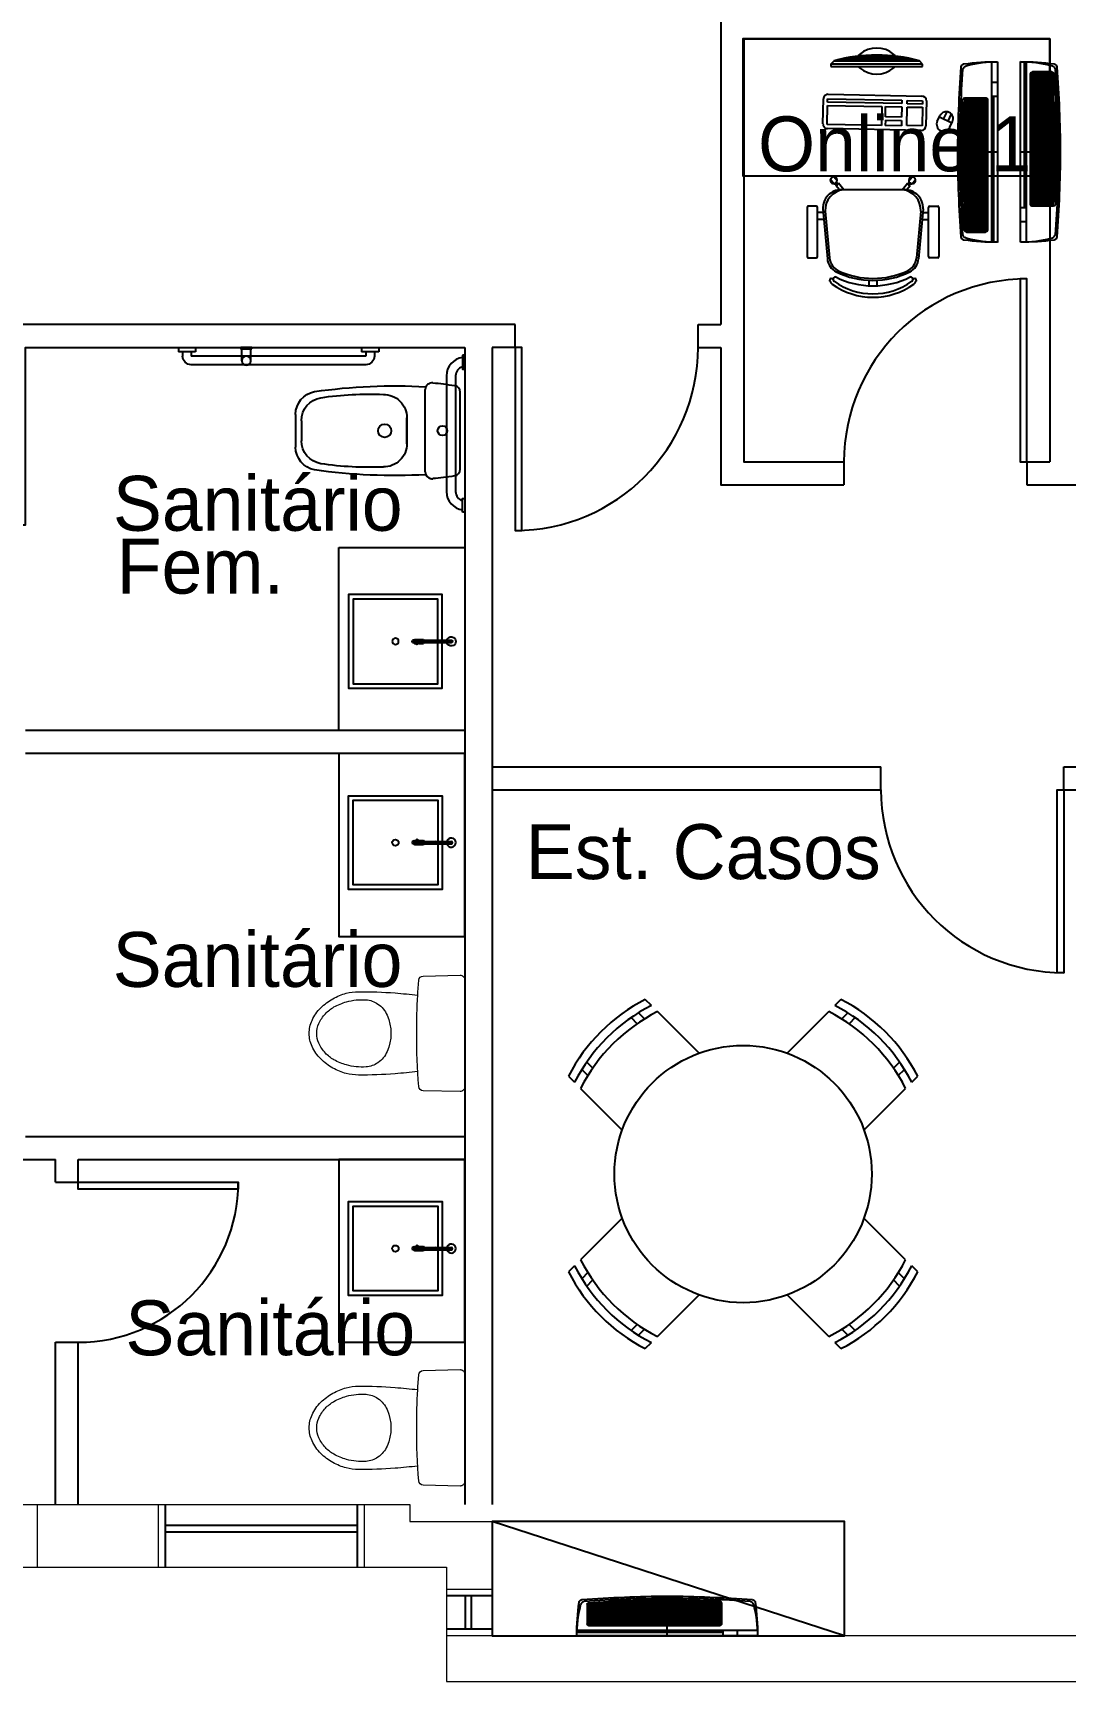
# Model space of a CAD drawing. Extents: x 741 to 1339, y 725 to 848.
# Drawn here: x 1111.85 to 1116.36, y 782.76 to 789.98 of the extents above; entities that cross this region are included whole.
import ezdxf

# ---------------------------------------------------------------- set-up
doc = ezdxf.new("R2010")
doc.units = 0
doc.header["$MEASUREMENT"] = 0
doc.linetypes.add('CONTINU', pattern=[0])
doc.layers.get('0').update_dxf_attribs({"linetype": 'CONTINUOUS'})
for name, color, linetype in [('5', 5, 'CONTINUOUS'), ('Cotas', 7, 'CONTINUOUS'), ('Lay Out', 31, 'CONTINUOUS'), ('Layout', 31, 'CONTINUOUS'), ('PAREDES', 7, 'CONTINUOUS'), ('Plantas', 7, 'CONTINUOUS'), ('Textos', 7, 'CONTINUOUS')]:
    doc.layers.add(name, color=color, linetype=linetype)
doc.layers.add('A740G3', color=3, linetype='CONTINUOUS', lineweight=0)
doc.styles.add('PADRAO MK', font='AVGARDN.TTF')

# ---------------------------------------------------------------- blocks, each defined once
blk = doc.blocks.new('*B401')
at = {"layer": 'A740G3', "color": 0, "linetype": 'ByBlock'}
for p, q in [((0, 0), (-234.52, 0)), ((234.52, 0), (0, 0)), ((-254.51, -20.48), (-250.68, -181.61)), ((250.68, -181.61), (254.51, -20.48)), ((167.17, -205.47), (180.72, -204.67)), ((180.72, -204.67), (232.25, -201.08)), ((0, -680), (-0.6, -680))]:
    blk.add_line(p, q, dxfattribs=at)
for centre, radius, start, end in [((-234.52, -20), 20, 90, 181.364003), ((234.52, -20), 20, 358.637003, 90.001), ((-230.68, -181.14), 20, 181.363003, 265.496003), ((-5.19, 2682.36), 2892.36, 265.497003, 270.103003), ((3718.84, -634.66), 3909.63, 173.697, 175.153), ((5.18, 2682.25), 2892.25, 269.897003, 273.211003), ((-3715.01, -634.29), 3905.77, 4.845997, 6.302997), ((230.68, -181.14), 20, 274.506003, 358.639003), ((1813.6, -451.67), 1995.85, 175.766, 180.380003), ((-32.63, -446.2), 116.58, 113.903, 145.145), ((0, -519.84), 197.12, 66.096997, 113.903), ((32.63, -446.2), 116.58, 34.854997, 66.096997), ((-1813.6, -451.67), 1995.86, 359.620003, 4.234), ((102.6, -449.58), 249.96, 175.886, 195.593003), ((-42.79, -439.13), 104.2, 145.145, 175.886), ((42.8, -439.13), 104.2, 4.114, 34.854997), ((-102.6, -449.58), 249.96, 344.407003, 4.113997), ((36.92, -463.45), 219.13, 180.379003, 194.333003), ((-36.92, -463.45), 219.13, 345.667003, 359.621003), ((57.38, -458.22), 240.25, 194.334003, 209.623003), ((67.45, -452.5), 251.84, 209.623003, 224.554003), ((100.37, -450.21), 247.66, 195.592003, 209.381003), ((24.19, -493.1), 160.22, 209.382003, 226.549003), ((-24.19, -493.1), 160.22, 313.451003, 330.618003), ((-67.45, -452.5), 251.84, 315.446003, 330.377003), ((-100.37, -450.21), 247.66, 330.619003, 344.408003), ((-57.38, -458.22), 240.25, 330.377003, 345.666003), ((18.59, -500.61), 183.26, 224.555003, 245.711003), ((15.86, -501.89), 148.12, 226.548003, 246.554003), ((0, -538.46), 108.25, 246.554003, 270), ((0, -538.46), 108.25, 270, 293.446003), ((-15.86, -501.89), 148.12, 293.446003, 313.452003), ((-18.58, -500.61), 183.26, 294.289003, 315.445003), ((0.3, -541.86), 138.14, 245.587003, 269.876003), ((-0.6, -540.46), 139.54, 270, 294.289003)]:
    blk.add_arc(centre, radius, start, end, dxfattribs=at)
blk = doc.blocks.new('PLUMBING0014')
at = {"color": 0, "linetype": 'ByBlock'}
blk.add_blockref('*B401', (0, 0), dxfattribs=at)
blk = doc.blocks.new('torneira 00')
at = {"layer": 'Lay Out'}
for p, q in [((-0.0049, -0.1393), (-0.0049, -0.0199)), ((-0.0033, -0.1387), (-0.0033, -0.0163)), ((0, -0.1381), (0, -0.0149)), ((0.0037, -0.1386), (0.0037, -0.0165)), ((0.0051, -0.1391), (0.0051, -0.0199)), ((-0.0086, -0.1621), (-0.0086, -0.1418)), ((-0.0074, -0.1823), (-0.0074, -0.1426)), ((-0.0048, -0.1838), (-0.0048, -0.1438)), ((0.0046, -0.1839), (0.0046, -0.1437)), ((0.0074, -0.1825), (0.0074, -0.1423)), ((0.0086, -0.1816), (0.0086, -0.1414)), ((-0.0018, -0.1501), (-0.0136, -0.1708)), ((0, -0.151), (-0.0118, -0.1717)), ((-0.0086, -0.1814), (-0.0086, -0.1661)), ((-0.0057, -0.1834), (-0.0057, -0.19)), ((-0.0001, -0.1848), (-0.0001, -0.1446)), ((0.0058, -0.1834), (0.0058, -0.19))]:
    blk.add_line(p, q, dxfattribs=at)
for centre, radius, start, end in [((0, -0.0199), 0.0199, 284.60964, 255.53827), ((0.0001, -0.0199), 0.005, 0.24437, 179.71475), ((0.0001, -0.0897), 0.005, 0.24437, 179.71475), ((-0.0125, -0.1709), 0.00109, 176.63806, 310.29172), ((0, -0.1796), 0.0119, 241.15364, 298.84636), ((-0.0012, -0.1512), 0.00127, 11.35673, 115.57305)]:
    blk.add_arc(centre, radius, start, end, dxfattribs=at)
at = {"layer": 'Lay Out', "ltscale": 0.6}
for centre, radius, start, end in [((0.0002, -0.1507), 0.0126, 48.09351, 134.61126), ((-0.0002, -0.1308), 0.0138, 232.82607, 309.8787), ((0.0001, -0.1719), 0.0128, 227.24915, 311.41934)]:
    blk.add_arc(centre, radius, start, end, dxfattribs=at)
blk = doc.blocks.new('cuba2')
at = {"layer": 'Lay Out', "ltscale": 0.6}
for points in [[(97.8305, 4.0041), (98.0311, 4.0041), (98.0311, 3.5941), (97.6211, 3.5941), (97.6211, 4.0041), (97.8216, 4.0041)], [(97.8305, 3.9841), (98.0111, 3.9841), (98.0111, 3.6141), (97.6411, 3.6141), (97.6411, 3.9841), (97.8216, 3.9841)]]:
    blk.add_lwpolyline(points, dxfattribs=at)
blk.add_circle((97.8261, 3.7991), 0.0139, dxfattribs=at)
blk.add_blockref('torneira 00', (97.8261, 4.0635), dxfattribs=at)
blk = doc.blocks.new('2982')
at = {"layer": 'Lay Out', "ltscale": 0.6}
for p, q in [((73.1798, -5.2387), (73.1798, -5.2687)), ((73.2598, -5.2486), (73.2598, -5.2786)), ((73.4798, -5.2486), (73.4798, -5.2786)), ((73.5598, -5.2687), (73.5598, -5.2387)), ((73.1798, -5.2987), (73.1798, -5.5046)), ((73.2298, -5.2848), (73.2298, -5.2548)), ((73.5098, -5.2848), (73.5098, -5.2548)), ((73.5598, -5.5046), (73.5598, -5.2987)), ((72.7259, -5.7225), (72.6959, -5.7225)), ((72.9618, -5.7225), (72.7559, -5.7225)), ((73.9836, -5.7225), (73.7777, -5.7225)), ((74.0436, -5.7225), (74.0136, -5.7225)), ((72.7058, -5.8025), (72.7358, -5.8025)), ((72.742, -5.7725), (72.712, -5.7725)), ((73.9975, -5.7725), (74.0275, -5.7725)), ((74.0337, -5.8025), (74.0037, -5.8025)), ((72.7058, -6.0225), (72.7358, -6.0225)), ((72.742, -6.0525), (72.712, -6.0525)), ((73.9975, -6.0525), (74.0275, -6.0525)), ((74.0337, -6.0225), (74.0037, -6.0225)), ((72.6959, -6.1025), (72.7259, -6.1025)), ((72.7559, -6.1025), (72.9618, -6.1025)), ((73.7777, -6.1025), (73.9836, -6.1025)), ((74.0136, -6.1025), (74.0436, -6.1025)), ((73.1798, -6.3204), (73.1798, -6.5263)), ((73.5598, -6.5263), (73.5598, -6.3204)), ((73.1798, -6.5563), (73.1798, -6.5863)), ((73.2298, -6.5402), (73.2298, -6.5702)), ((73.2598, -6.5764), (73.2598, -6.5464)), ((73.4798, -6.5764), (73.4798, -6.5464)), ((73.5098, -6.5402), (73.5098, -6.5702)), ((73.5598, -6.5863), (73.5598, -6.5563))]:
    blk.add_line(p, q, dxfattribs=at)
blk.add_circle((73.3698, -5.9125), 0.45, dxfattribs=at)
for centre, start, end in [((73.3698, -5.8253), 72.05475, 107.94525), ((73.3698, -5.8553), 72.05475, 107.94525), ((73.3698, -5.8853), 72.05475, 107.94525), ((73.2826, -5.9125), 162.05475, 197.94525), ((73.3126, -5.9125), 162.05475, 197.94525), ((73.3426, -5.9125), 162.05475, 197.94525), ((73.3969, -5.9125), 342.05475, 17.94525), ((73.4269, -5.9125), 342.05475, 17.94525), ((73.4569, -5.9125), 342.05475, 17.94525), ((73.3698, -5.9397), 252.05475, 287.94525), ((73.3698, -5.9697), 252.05475, 287.94525), ((73.3698, -5.9997), 252.05475, 287.94525)]:
    blk.add_arc(centre, 0.6167, start, end, dxfattribs=at)
blk = doc.blocks.new('A$C02FB38B1')
at = {"layer": 'Layout'}
for p, q in [((0.3864, 0.5075), (0.1677, 0.4879)), ((0.173, 0.5716), (0.173, 0.5366)), ((0.393, 0.5766), (0.178, 0.5766)), ((0.178, 0.5316), (0.393, 0.5316)), ((0.34, 0.5033), (0.34, 0.5316)), ((0.37, 0.5054), (0.37, 0.5316)), ((0.398, 0.5366), (0.398, 0.5716)), ((0.3764, 0.497), (0.1718, 0.4781)), ((0.47, 0.4354), (0.489, 0.4513)), ((0.47, 0.4159), (0.4986, 0.4398)), ((0.489, 0.4513), (0.4902, 0.4498)), ((0.4963, 0.4597), (0.5143, 0.4747)), ((0.4974, 0.4412), (0.4986, 0.4398)), ((0.5084, 0.4452), (0.5263, 0.4602)), ((0.47, 0.149), (0.47, 0.4276)), ((0.0739, 0.3058), (0.0504, 0.3058)), ((0.0739, 0.2708), (0.0504, 0.2708)), ((0.47, 0.1607), (0.4986, 0.1368)), ((0.3864, 0.0691), (0.1677, 0.0887)), ((0.3764, 0.0795), (0.1718, 0.0985)), ((0.34, 0.0732), (0.34, 0.045)), ((0.4696, 0.1414), (0.489, 0.1253)), ((0.489, 0.1253), (0.4902, 0.1267)), ((0.4963, 0.1169), (0.5143, 0.1019)), ((0.4974, 0.1353), (0.4986, 0.1368)), ((0.5084, 0.1313), (0.5263, 0.1164)), ((0.173, 0.005), (0.173, 0.04)), ((0.178, 0.045), (0.393, 0.045)), ((0.393, 0), (0.178, 0)), ((0.37, 0.0712), (0.37, 0.045)), ((0.398, 0.04), (0.398, 0.005))]:
    blk.add_line(p, q, dxfattribs=at)
for centre in [(0.497, 0.4482), (0.497, 0.1284)]:
    blk.add_circle(centre, 0.005, dxfattribs=at)
for centre, radius, start, end in [((0.178, 0.5716), 0.005, 90, 180), ((0.178, 0.5366), 0.005, 180, 270), ((0.39, 0.4276), 0.08, 0, 92.56924), ((0.393, 0.5716), 0.005, 0, 90), ((0.393, 0.5366), 0.005, 270, 0), ((0.3052, 0.2883), 0.3052, 144.12379, 215.87621), ((0.3052, 0.2883), 0.2902, 144.14416, 215.85584), ((0.3052, 0.2883), 0.2902, 144.14416, 215.85584), ((0.4122, 0.2883), 0.3622, 153.23744, 206.76256), ((0.4122, 0.2883), 0.3622, 153.23744, 206.76256), ((0.08, 0.4508), 0.0275, 115.14546, 143.45713), ((0.0739, 0.4702), 0.00782, 299.81088, 135.32554), ((0.08, 0.4508), 0.0125, 115.14546, 143.1301), ((0.08, 0.4508), 0.0125, 115.14546, 143.1301), ((0.4357, 0.2883), 0.3622, 153.60471, 206.39529), ((0.0789, 0.4531), 0.01, 350.32945, 115.14546), ((0.0789, 0.4531), 0.01, 350.32945, 115.14546), ((0.4446, 0.2883), 0.3622, 155.73609, 204.26391), ((0.174, 0.4182), 0.07, 95.12125, 153.60471), ((0.1782, 0.4084), 0.07, 95.2999, 155.73609), ((0.3814, 0.4085), 0.0887, 5.59249, 93.25223), ((0.4977, 0.4487), 0.0075, 171.64054, 268.01991), ((0.5113, 0.46), 0.015, 231.46361, 207.28388), ((0.3814, 0.1681), 0.0887, 266.74777, 354.40751), ((0.39, 0.149), 0.08, 267.43076, 0), ((0.08, 0.1258), 0.0275, 216.54287, 244.85454), ((0.0739, 0.1064), 0.00782, 224.67446, 60.18912), ((0.08, 0.1258), 0.0125, 216.8699, 244.85454), ((0.08, 0.1258), 0.0125, 216.8699, 244.85454), ((0.0789, 0.1235), 0.01, 244.85454, 9.67055), ((0.0789, 0.1235), 0.01, 244.85454, 9.67055), ((0.174, 0.1584), 0.07, 206.39529, 264.87875), ((0.1782, 0.1682), 0.07, 204.26391, 264.7001), ((0.4977, 0.1278), 0.0075, 91.98009, 188.35946), ((0.5113, 0.1166), 0.015, 152.71612, 128.53639), ((0.178, 0.04), 0.005, 90, 180), ((0.178, 0.005), 0.005, 180, 270), ((0.393, 0.04), 0.005, 0, 90), ((0.393, 0.005), 0.005, 270, 0)]:
    blk.add_arc(centre, radius, start, end, dxfattribs=at)
blk = doc.blocks.new('computerr')
at = {"layer": 'Lay Out', "ltscale": 0.6}
h = blk.add_hatch(dxfattribs=at)
h.set_pattern_fill('ANSI31', color=256, scale=0.07, angle=45, style=0)
h.set_pattern_definition([(90, (8.432981, 4.289497), (-0.00875, 9e-19), [])])
h.paths.add_polyline_path([(36.2557, -1.4849), (36.6288, -1.4849, 0.133994)])
for p, q in [((36.2423, -1.4999), (36.2557, -1.4849)), ((36.6423, -1.4999), (36.2423, -1.4999)), ((36.2423, -1.4999), (36.2423, -1.5099)), ((36.2423, -1.5099), (36.6423, -1.5099)), ((36.2557, -1.4849), (36.6288, -1.4849)), ((36.6423, -1.4999), (36.6288, -1.4849)), ((36.6423, -1.5099), (36.6423, -1.4999)), ((36.2074, -1.7616), (36.2094, -1.6515)), ((36.2272, -1.6664), (36.2275, -1.652)), ((36.2275, -1.652), (36.5522, -1.6581)), ((36.2298, -1.6318), (36.6397, -1.6393)), ((36.5522, -1.6581), (36.5519, -1.6725)), ((36.5754, -1.6729), (36.5757, -1.6585)), ((36.5757, -1.6585), (36.6424, -1.6597)), ((36.2254, -1.7638), (36.2269, -1.6808)), ((36.2269, -1.6808), (36.4651, -1.6853)), ((36.5519, -1.6725), (36.2272, -1.6664)), ((36.4651, -1.6853), (36.4635, -1.7682)), ((36.4805, -1.7307), (36.4813, -1.6856)), ((36.5508, -1.732), (36.4805, -1.7307)), ((36.4813, -1.6856), (36.5517, -1.6869)), ((36.5517, -1.6869), (36.5508, -1.732)), ((36.5736, -1.7685), (36.5751, -1.6873)), ((36.5751, -1.6873), (36.6419, -1.6886)), ((36.6422, -1.6742), (36.5754, -1.6729)), ((36.6419, -1.6886), (36.6404, -1.7697)), ((36.6424, -1.6597), (36.6422, -1.6742)), ((36.6593, -1.6597), (36.6573, -1.7699)), ((36.7073, -1.7499), (36.7195, -1.7249)), ((36.7701, -1.7579), (36.7162, -1.7317)), ((36.7488, -1.7081), (36.7333, -1.74)), ((36.7683, -1.7174), (36.7527, -1.7494)), ((36.4635, -1.7682), (36.2254, -1.7638)), ((36.6369, -1.7895), (36.2271, -1.782)), ((36.4802, -1.7451), (36.4798, -1.7685)), ((36.5501, -1.7698), (36.4798, -1.7685)), ((36.4802, -1.7451), (36.5506, -1.7464)), ((36.5506, -1.7464), (36.5501, -1.7698)), ((36.6404, -1.7697), (36.5736, -1.7685)), ((36.7613, -1.7761), (36.7735, -1.7511))]:
    blk.add_line(p, q, dxfattribs=at)
for centre, radius, start, end in [((36.4423, -1.5429), 0.1136, 48.62327, 131.37673), ((36.4423, -2.1686), 0.7087, 74.73628, 105.26372), ((36.4107, -1.4975), 0.059, 137.56286, 145.9179), ((36.4107, -1.4758), 0.059, 215.22271, 222.43714), ((36.4738, -1.4975), 0.059, 34.0821, 42.43714), ((36.4738, -1.4758), 0.059, 317.56286, 324.77729), ((36.4738, -1.4975), 0.059, 19.41753, 20.05629), ((36.4423, -1.4304), 0.1136, 228.62327, 311.37673), ((36.2294, -1.6518), 0.02, 88.95177, 178.95177), ((36.6393, -1.6593), 0.02, 358.95177, 88.95177), ((36.7465, -1.738), 0.03, 334.0346, 154.0346), ((36.2274, -1.762), 0.02, 178.95177, 268.95177), ((36.6373, -1.7695), 0.02, 268.95177, 358.95177), ((36.7343, -1.763), 0.03, 154.0346, 334.0346)]:
    blk.add_arc(centre, radius, start, end, dxfattribs=at)
blk = doc.blocks.new('03')
at = {"layer": 'Lay Out'}
for p, q in [((589.0305, -874.5208), (589.0819, -874.5208)), ((589.0305, -874.5608), (589.0819, -874.5608))]:
    blk.add_line(p, q, dxfattribs=at)
blk.add_lwpolyline([(589.0819, -874.5169), (589.0883, -874.5169), (589.0883, -874.5651), (589.0819, -874.5651)], close=True, dxfattribs=at)
at = {"layer": 'Lay Out', "color": 3}
blk.add_circle((589.0305, -874.5408), 0.02, dxfattribs=at)
blk = doc.blocks.new('kk')
at = {"layer": 'Lay Out'}
for p, q in [((968.2617, 638.1403), (968.243, 638.1403)), ((968.243, 638.1403), (968.243, 638.0653)), ((968.2617, 638.1403), (968.243, 638.1403)), ((968.1867, 638.084), (968.1867, 637.3203)), ((968.243, 638.1215), (968.2242, 638.1215)), ((968.2242, 638.084), (968.2242, 637.3203)), ((968.243, 638.084), (968.2242, 638.084)), ((968.2617, 638.0653), (968.243, 638.0653)), ((968.2617, 638.0653), (968.243, 638.0653)), ((968.2617, 637.3391), (968.243, 637.3391)), ((968.2617, 637.3391), (968.243, 637.3391)), ((968.243, 637.3391), (968.243, 637.2641)), ((968.243, 637.3203), (968.2242, 637.3203)), ((968.243, 637.2828), (968.2242, 637.2828)), ((968.2617, 637.2641), (968.243, 637.2641)), ((968.2617, 637.2641), (968.243, 637.2641))]:
    blk.add_line(p, q, dxfattribs=at)
for centre, start, end in [((968.2242, 638.084), 90, 180), ((968.2242, 637.3203), 180, 270)]:
    blk.add_arc(centre, 0.0375, start, end, dxfattribs=at)
at = {"layer": 'Plantas'}
blk.add_blockref('03', (379.1735, 1512.1024), dxfattribs=at)
blk = doc.blocks.new('Layout')
at = {"layer": 'Lay Out'}
for p, q in [((1167.916, 503.7221), (1167.916, 503.2151)), ((1167.956, 503.7221), (1167.956, 503.2151)), ((1167.8236, 503.3017), (1167.8236, 503.6614)), ((1167.976, 503.3134), (1167.976, 503.6497)), ((1167.2564, 503.5529), (1167.2564, 503.4103)), ((1167.2818, 503.5255), (1167.2818, 503.4377)), ((1167.7428, 503.5385), (1167.7428, 503.4247)), ((1167.7428, 503.4247), (1167.7428, 503.5385))]:
    blk.add_line(p, q, dxfattribs=at)
for points in [[(1170.5543, 505.1958), (1170.5543, 505.1958), (1170.5543, 505.1958), (1169.2125, 505.1958), (1169.2125, 504.5958), (1170.5543, 504.5958), (1170.5543, 505.1958)], [(1169.656, 498.2114), (1168.116, 498.7114), (1168.116, 498.2114), (1169.656, 498.2114), (1169.656, 498.7114), (1168.116, 498.7114)]]:
    blk.add_lwpolyline(points, dxfattribs=at)
for points in [[(1167.986, 503.8113), (1167.986, 503.7513), (1167.996, 503.7513), (1167.996, 503.8113)], [(1167.986, 503.1251), (1167.986, 503.1851), (1167.996, 503.1851), (1167.996, 503.1251)]]:
    blk.add_lwpolyline(points, close=True, dxfattribs=at)
at = {"layer": 'Lay Out', "ltscale": 0.6}
for points in [[(1167.446, 502.9704), (1167.996, 502.9704), (1167.996, 502.1704), (1167.446, 502.1704)], [(1167.996, 501.2704), (1167.996, 502.0704), (1167.446, 502.0704), (1167.446, 501.2704)], [(1167.996, 499.4954), (1167.996, 500.2954), (1167.446, 500.2954), (1167.446, 499.4954)]]:
    blk.add_lwpolyline(points, close=True, dxfattribs=at)
at = {"layer": 'Lay Out'}
for centre, radius in [((1167.646, 503.4816), 0.0291), ((1167.8987, 503.4816), 0.0212)]:
    blk.add_circle(centre, radius, dxfattribs=at)
for centre, radius, start, end in [((1167.996, 503.7221), 0.08, 97.18076, 180), ((1167.996, 503.7221), 0.04, 104.47751, 180), ((1167.8536, 503.6614), 0.03, 84.66012, 180), ((1167.946, 503.6497), 0.03, 0, 80.96183), ((1167.8536, 503.3017), 0.03, 180, 275.33988), ((1167.8536, 503.3017), 0.03, 204.38822, 276.57264), ((1167.946, 503.3134), 0.03, 279.03817, 359.99997), ((1167.996, 503.2151), 0.08, 180, 262.81924), ((1167.996, 503.2151), 0.04, 180, 255.52249)]:
    blk.add_arc(centre, radius, start, end, dxfattribs=at)
at = {"layer": 'Lay Out', "extrusion": (0, 0, -1)}
for centre, major_axis, ratio, start_param, end_param in [((1167.358, 503.5529), (0.0718, 0.0718), 1, 3.926991, 5.313131), ((1167.6458, 502.2036), (1.901, 0.0827), 0.774184, 4.58426, 4.841118), ((1167.5402, 502.9353), (0.995, 0.052), 0.707908, 4.57477, 4.850008), ((1167.6412, 503.5385), (0.0718, 0.0718), 1, -0.795696, 0.785398), ((1167.7193, 502.2246), (1.0416, 1.0416), 1, -0.6922, -0.627652), ((1167.3834, 503.5255), (-0.0718, 0.0718), 1, 5.497787, 6.90906), ((1167.3834, 503.4377), (0.0718, 0.0718), 1, 2.515718, 3.926991), ((1167.6412, 503.4247), (-0.0718, 0.0718), 1, 2.356194, 3.936598), ((1167.358, 503.4103), (-0.0718, 0.0718), 1, 4.111647, 5.497787), ((1167.6458, 504.7595), (1.901, -0.0827), 0.774184, 1.442067, 1.698925), ((1167.5402, 504.0278), (0.995, -0.052), 0.707908, 1.433177, 1.708416), ((1167.7193, 504.7386), (-1.0416, 1.0416), 1, 3.769245, 3.833792)]:
    blk.add_ellipse(centre, major_axis=major_axis, ratio=ratio, start_param=start_param, end_param=end_param, dxfattribs=at)
at = {"layer": 'Cotas', "xscale": -1, "rotation": 270}
blk.add_blockref('kk', (529.4797, -464.4163), dxfattribs=at)
at = {"layer": 'Lay Out', "ltscale": 0.6}
blk.add_blockref('computerr', (1133.3551, 506.5845), dxfattribs=at)
at = {"layer": 'Lay Out', "color": 252, "rotation": 90}
blk.add_blockref('A$C02FB38B1', (1170.0694, 504.0653), dxfattribs=at)
at = {"layer": 'Lay Out', "ltscale": 0.6, "xscale": -1, "rotation": 270}
blk.add_blockref('cuba2', (1163.8939, 404.7343), dxfattribs=at)
at = {"layer": 'Lay Out', "ltscale": 0.6, "rotation": 270}
for p in [(1163.8939, 599.5065), (1163.8939, 597.7315)]:
    blk.add_blockref('cuba2', p, dxfattribs=at)
at = {"layer": 'Lay Out', "linetype": 'CONTINU', "xscale": 1.25, "yscale": 1.25, "zscale": 1.25, "rotation": 45.00000000000001}
blk.add_blockref('2982', (1099.137, 440.6067), dxfattribs=at)
at = {"layer": 'Lay Out', "ltscale": 0.6, "xscale": -0.001, "yscale": 0.001, "zscale": 0.001, "rotation": 270}
for p in [(1167.996, 500.8462), (1167.996, 499.1212)]:
    blk.add_blockref('PLUMBING0014', p, dxfattribs=at)
blk = doc.blocks.new('Paredes internas')
at = {"layer": '5', "color": 1}
for p, q in [((1169.216, 505.1958), (1170.5543, 505.1958)), ((1170.5543, 505.1958), (1170.5543, 503.3454)), ((1168.216, 503.8454), (1168.216, 503.9454)), ((1169.016, 503.8454), (1169.016, 503.9454)), ((1167.996, 503.8454), (1167.996, 498.7854)), ((1168.116, 503.8454), (1168.116, 498.7854)), ((1169.6543, 503.3454), (1169.6543, 503.2454)), ((1170.4543, 503.3454), (1170.4543, 503.2454)), ((1167.996, 502.1704), (1166.076, 502.1704)), ((1167.996, 502.0704), (1166.076, 502.0704)), ((1168.116, 502.0114), (1169.816, 502.0114)), ((1169.816, 501.9114), (1169.816, 502.0114)), ((1170.616, 501.9114), (1170.616, 502.0114)), ((1170.616, 502.0114), (1170.816, 502.0114)), ((1168.116, 501.9114), (1169.816, 501.9114)), ((1170.616, 501.9114), (1170.716, 501.9114)), ((1166.076, 500.3954), (1167.996, 500.3954)), ((1165.976, 500.2954), (1166.206, 500.2954)), ((1166.306, 500.2954), (1167.996, 500.2954)), ((1166.206, 500.1954), (1166.306, 500.1954)), ((1166.206, 499.4954), (1166.306, 499.4954))]:
    blk.add_line(p, q, dxfattribs=at)
for points in [[(1169.116, 505.2958), (1169.116, 503.9454)], [(1169.216, 505.1958), (1169.216, 503.3454), (1169.6543, 503.3454)], [(1168.216, 503.9454), (1165.976, 503.9454), (1165.976, 503.0704), (1166.076, 503.0704), (1166.076, 503.8454), (1167.996, 503.8454)], [(1169.016, 503.9454), (1169.116, 503.9454)], [(1168.216, 503.8454), (1168.116, 503.8454)], [(1169.016, 503.8454), (1169.116, 503.8454)], [(1169.116, 503.8454), (1169.116, 503.2454), (1169.6543, 503.2454)], [(1170.4543, 503.3454), (1170.5543, 503.3454)], [(1170.4543, 503.2454), (1170.7543, 503.2454)], [(1166.206, 500.1954), (1166.206, 500.2954)], [(1166.306, 500.1954), (1166.306, 500.2954)], [(1166.206, 498.7854), (1166.206, 499.4954)], [(1166.306, 498.7854), (1166.306, 499.4954)]]:
    blk.add_lwpolyline(points, dxfattribs=at)
for points in [[(1170.4543, 503.3454), (1170.4543, 504.1454), (1170.4243, 504.1454), (1170.4243, 503.3454)], [(1168.216, 503.8454), (1168.216, 503.0454), (1168.246, 503.0454), (1168.246, 503.8454)], [(1170.616, 501.9114), (1170.616, 501.1114), (1170.586, 501.1114), (1170.586, 501.9114)], [(1166.306, 500.1954), (1167.006, 500.1954), (1167.006, 500.1654), (1166.306, 500.1654)]]:
    blk.add_lwpolyline(points, close=True, dxfattribs=at)
for centre, radius, start, end in [((1170.4543, 503.3454), 0.8, 90, 180), ((1168.216, 503.8454), 0.8, 270, 0), ((1170.616, 501.9114), 0.8, 180, 270), ((1166.306, 500.1954), 0.7, 270, 0)]:
    blk.add_arc(centre, radius, start, end, dxfattribs=at)
blk = doc.blocks.new('sp')
at = {"layer": 'Lay Out', "color": 8}
for p, q in [((949.2629, 929.5625), (949.2629, 929.4783)), ((949.8504, 929.5612), (949.2629, 929.5612)), ((949.8504, 929.5694), (949.2667, 929.5694)), ((949.3185, 929.4702), (949.3185, 929.5738)), ((949.3621, 929.4702), (949.3621, 929.5762)), ((949.8329, 929.5777), (949.393, 929.5777)), ((949.4044, 929.4702), (949.4044, 929.5782)), ((949.4494, 929.4702), (949.4494, 929.5799)), ((949.4914, 929.4702), (949.4914, 929.5812)), ((949.5356, 929.4702), (949.5356, 929.5824)), ((949.5778, 929.4702), (949.5778, 929.5824)), ((949.622, 929.4702), (949.622, 929.5824)), ((949.664, 929.4702), (949.664, 929.5824)), ((949.709, 929.4702), (949.709, 929.5817)), ((949.7512, 929.4702), (949.7512, 929.5807)), ((949.7949, 929.4702), (949.7949, 929.5793)), ((949.8504, 929.5691), (949.8504, 929.4783)), ((949.8504, 929.5529), (949.2629, 929.5529)), ((949.8504, 929.5446), (949.2629, 929.5446)), ((949.8504, 929.5364), (949.2629, 929.5364)), ((949.8504, 929.5281), (949.2629, 929.5281)), ((949.8504, 929.5198), (949.2629, 929.5198)), ((949.8504, 929.5116), (949.2629, 929.5116)), ((949.8504, 929.5033), (949.2629, 929.5033)), ((949.8504, 929.495), (949.2629, 929.495)), ((949.8504, 929.4867), (949.2629, 929.4867)), ((950.0079, 929.4258), (949.2179, 929.4258)), ((949.2182, 929.4511), (950.0076, 929.4511)), ((949.2182, 929.4424), (949.857, 929.4424)), ((949.8504, 929.4785), (949.2629, 929.4785)), ((949.8425, 929.4702), (949.2709, 929.4702)), ((949.6129, 929.4258), (949.6129, 929.4658)), ((949.857, 929.4511), (949.857, 929.4258)), ((949.919, 929.4511), (949.919, 929.4258))]:
    blk.add_line(p, q, dxfattribs=at)
at = {"layer": 'Lay Out', "color": 8, "extrusion": (0, 0, -1)}
for centre, major_axis, ratio, start_param, end_param in [((950.3029, 929.4258), (0, 1.1099), 0.977548, 4.712389, 4.84572), ((949.7423, 929.4258), (0, 0.5364), 0.977548, 4.712389, 4.962084), ((949.2354, 929.5723), (0, 0.00812), 0.977548, -1.437465, -1.062803), ((949.2429, 929.568), (0, 0.0168), 0.977548, -1.062803, -0.143544), ((949.2575, 929.5546), (0, 0.0242), 0.977548, -1.415455, -0.432642), ((949.6129, 924.4928), (5.3181, 0.4513), 0.956584, -1.559656, -1.489801), ((949.251, 929.5692), (0.00567, 0.00567), 1, -1.20946, -0.85658), ((949.6129, 924.4928), (0, 5.098), 0.977548, -0.072811, 0), ((949.2709, 929.5625), (0, 0.00812), 0.977548, -1.570796, -0.068908), ((949.6129, 924.4928), (0, 5.0899), 0.977548, -0.068908, 0), ((949.6129, 924.4928), (-5.3181, 0.4513), 0.956584, 1.489801, 1.559656), ((949.6129, 924.4928), (0, 5.098), 0.977548, 0, 0.072811), ((949.6129, 924.4928), (0, 5.0899), 0.977548, 0, 0.046227), ((949.8425, 929.5691), (0, 0.00812), 0.977548, 0.046227, 1.570796), ((949.9749, 929.5692), (0.00567, 0.00567), 1, -0.714217, -0.361336), ((949.9683, 929.5546), (0, 0.0242), 0.977548, 0.432642, 1.415455), ((949.983, 929.568), (0, 0.0168), 0.977548, 0.143544, 1.062803), ((949.4835, 929.4258), (0, 0.5364), 0.977548, 1.321101, 1.570796), ((949.9904, 929.5723), (0, 0.00812), 0.977548, 1.062803, 1.437465), ((948.9229, 929.4258), (0, 1.1099), 0.977548, 1.437465, 1.570796), ((949.2709, 929.4783), (0, 0.00812), 0.977548, 3.141593, 4.712389), ((949.8425, 929.4783), (0, 0.00812), 0.977548, 1.570796, 3.141593)]:
    blk.add_ellipse(centre, major_axis=major_axis, ratio=ratio, start_param=start_param, end_param=end_param, dxfattribs=at)
blk = doc.blocks.new('Ar Condicionado')
at = {"layer": 'Lay Out', "ltscale": 0.6}
for p, rotation in [((2372.0046, -535.8063), 90), ((513.2529, 1363.4196), 270)]:
    blk.add_blockref('sp', p, dxfattribs=dict(at, rotation=rotation))
blk.add_blockref('sp', (491.5209, -522.1082), dxfattribs=at)

msp = doc.modelspace()

# ---------------------------------------------------------------- linework, layer by layer
at = {"layer": '5', "color": 1}
for p, q in [((1112.4233, 783.542), (1112.4233, 783.268)), ((1113.2633, 783.542), (1113.2633, 783.268)), ((1113.2633, 783.451), (1112.4233, 783.451)), ((1113.2633, 783.421), (1112.4233, 783.421)), ((1113.8533, 783.1429), (1113.6533, 783.1429)), ((1113.7366, 782.998), (1113.7366, 783.1429)), ((1113.7623, 782.998), (1113.7623, 783.1429)), ((1113.8533, 782.998), (1113.6533, 782.998))]:
    msp.add_line(p, q, dxfattribs=at)
at = {"layer": 'PAREDES', "color": 7, "lineweight": 0}
for p, q in [((1111.8633, 783.542), (1111.8633, 783.268)), ((1112.3933, 783.542), (1112.3933, 783.268)), ((1113.2933, 783.542), (1113.2933, 783.268)), ((1113.6533, 783.1729), (1113.8533, 783.1729)), ((1117.4533, 782.968), (1113.6533, 782.968))]:
    msp.add_line(p, q, dxfattribs=at)
for points in [[(1101.0533, 784.667), (1100.9033, 784.667), (1100.9033, 782.762), (1110.7033, 782.762), (1110.7033, 782.762), (1110.7033, 782.762), (1110.7033, 782.762), (1110.7033, 782.762), (1110.7033, 783.268), (1113.2933, 783.268)], [(1102.9933, 783.242), (1102.9933, 782.962), (1105.5533, 782.962), (1105.5533, 783.062), (1109.2533, 783.062), (1109.2533, 783.212), (1110.5033, 783.212), (1110.5033, 783.542), (1113.4933, 783.542)], [(1113.2933, 783.542), (1113.2933, 783.268), (1113.6533, 783.268), (1113.6533, 782.968)], [(1113.4933, 783.542), (1113.4933, 783.468), (1113.8533, 783.468), (1113.8533, 782.968)], [(1113.6533, 782.968), (1113.6533, 782.768), (1120.2833, 782.768)]]:
    msp.add_lwpolyline(points, dxfattribs=at)

# ---------------------------------------------------------------- block references
at = {"color": 6}
msp.add_blockref('Ar Condicionado', (-326.5154, 375.6503), dxfattribs=at)
at = {"layer": 'PAREDES', "color": 7, "lineweight": 0}
for name in ['Layout', 'Paredes internas']:
    msp.add_blockref(name, (-54.2627, 284.7565), dxfattribs=at)

# ---------------------------------------------------------------- texts
at = {"layer": 'Textos', "color": 3, "style": 'PADRAO MK'}
for s, p in [('Online 1', (1115.0157, 789.3726)), ('Sanitário', (1112.1951, 787.8006)), ('Fem.', (1112.2117, 787.5257)), ('Est. Casos', (1114.0004, 786.2774)), ('Sanitário', (1112.1941, 785.806)), ('Sanitário', (1112.2497, 784.1951))]:
    msp.add_text(s, height=0.24, dxfattribs=at).set_placement(p)

doc.saveas('drawing.dxf')
